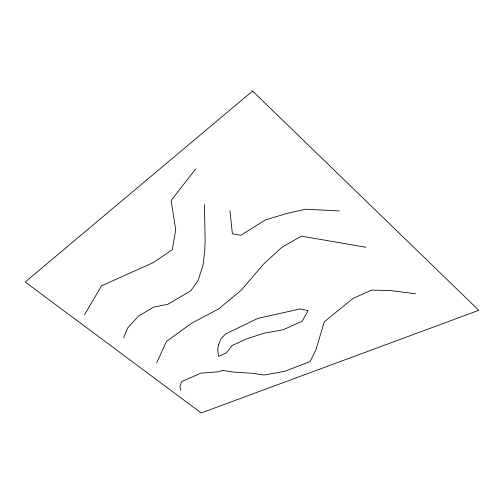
<?xml version="1.0" encoding="UTF-8"?>
<svg xmlns="http://www.w3.org/2000/svg" width="504" height="504" viewBox="0 0 504 504"><rect width="100%" height="100%" fill="white"/><g stroke="black" fill="none" stroke-linecap="round" stroke-linejoin="round"><path stroke-width="0.76" d="M123.568 337.774L127.915 327.644L138.411 316.172L153.569 307.138L167.712 304.315L190.789 290.789L198.022 280.633L202.986 265.375L204.7 251.483L205.134 241.233L204.454 204.586M156.738 362.779L166.477 341.454L191.564 323.247L218.578 308.939L241.101 290.323L263.775 263.926L281.862 247.313L301.417 236.143L366.049 247.288M84.42 314.868L101.562 285.806L153.298 262.603L172.261 249.745L175.701 229.95L171.152 200.504L195.621 168.985M339.293 210.949L305.846 209.204L287.4 213.299L265.306 219.933L240.824 235.299L232.388 233.812L229.925 210.634M415.567 293.738L389.976 290.506L371.561 290.109L352.957 298.45L324.305 321.817L315.825 350.066L310.036 361.595L284.735 371.354L264.14 375.02L252.183 373.288L233.906 372.091L222.377 370.415L219.379 371.687L200.888 373.174L181.667 381.578L179.878 386.492L180.728 390.197M218.547 344.667L217.665 349.833L218.648 356.359L226.403 352.857L232.18 345.505L247.042 338.675L264.581 333.119L283.053 329.786L302.211 321.193L308.171 310.577L300.082 308.952L257.922 318.352L225.534 334.001L221.042 338.631L218.547 344.667M252.567 91.035L25.2 282.013L201.228 412.965L478.8 310.313L252.567 91.035"/></g></svg>
